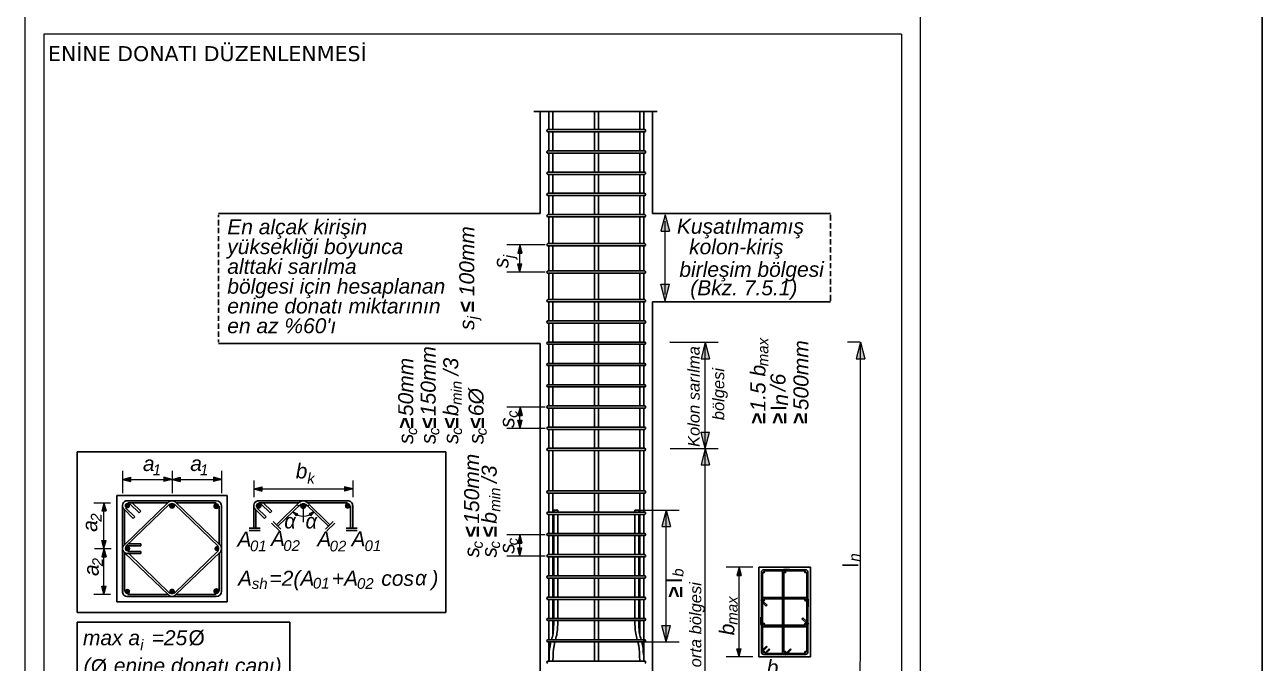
# Model space of a CAD drawing. Header units: millimetres. Extents: x 2232 to 85269, y -3593 to 5869.
# Drawn here: x 43314 to 43703.6, y -721.7 to -520.8 of the extents above; entities that cross this region are included whole.
import ezdxf

# ---------------------------------------------------------------- set-up
doc = ezdxf.new("R2010")
doc.units = ezdxf.units.MM
doc.layers.add('Standart', color=7, linetype='Continuous')
doc.styles.add('arial_1_0', font='arial.ttf', dxfattribs={"height": 0.2})
doc.styles.add('arialitalic_1_0', font='ariali.ttf', dxfattribs={"height": 0.2})
doc.styles.add('mistral_1_0', font='MISTRAL.TTF', dxfattribs={"height": 0.2})
doc.styles.add('symbolbold_1_0', font='', dxfattribs={"height": 0.2})
doc.styles.add('symbolitalic_1_0', font='', dxfattribs={"height": 0.2})
doc.styles.add('verdana_1_18', font='verdana.ttf', dxfattribs={"height": 0.2})
doc.styles.get('symbolbold_1_0').set_extended_font_data('Symbol', bold=True)
doc.styles.get('symbolitalic_1_0').set_extended_font_data('Symbol', italic=True)

msp = doc.modelspace()

# ---------------------------------------------------------------- hatches: boundary and pattern name
at = {"layer": 'Standart', "linetype": 'Continuous', "lineweight": 5}
for points in [[(43515.63, -580.58), (43514.29, -585.76), (43516.97, -585.76)], [(43469.89, -590.05), (43469.22, -592.64), (43470.56, -592.64)], [(43469.89, -598.65), (43469.22, -596.06), (43470.56, -596.06)], [(43515.63, -607.64), (43514.29, -602.46), (43516.97, -602.46)], [(43528.27, -620.73), (43526.93, -625.91), (43529.61, -625.91)], [(43577.13, -620.73), (43575.79, -625.91), (43578.47, -625.91)], [(43469.95, -641.14), (43469.28, -643.73), (43470.62, -643.73)], [(43469.95, -647.84), (43469.28, -645.25), (43470.62, -645.25)], [(43528.27, -654.15), (43526.93, -648.97), (43529.61, -648.97)], [(43528.27, -654.15), (43526.93, -659.33), (43529.61, -659.33)], [(43344.76, -663.86), (43347.35, -663.19), (43347.35, -664.53)], [(43360.39, -663.86), (43357.8, -663.19), (43357.8, -664.53)], [(43360.39, -663.86), (43362.98, -663.19), (43362.98, -664.53)], [(43376.03, -663.86), (43373.44, -663.19), (43373.44, -664.53)], [(43386.1, -666.85), (43388.69, -666.18), (43388.69, -667.52)], [(43417.29, -666.85), (43414.7, -666.18), (43414.7, -667.52)], [(43338.95, -671.2), (43338.28, -673.79), (43339.62, -673.79)], [(43515.93, -673.55), (43514.59, -678.73), (43517.27, -678.73)], [(43398.38, -674.1), (43399.89, -674.66), (43399.43, -675.32)], [(43405.03, -674.1), (43403.53, -674.66), (43403.99, -675.32)], [(43469.89, -681.29), (43469.22, -683.88), (43470.56, -683.88)], [(43338.95, -685.64), (43338.28, -683.05), (43339.62, -683.05)], [(43338.95, -685.64), (43338.28, -688.23), (43339.62, -688.23)], [(43469.89, -687.99), (43469.22, -685.4), (43470.56, -685.4)], [(43538.88, -691.53), (43538.21, -694.12), (43539.55, -694.12)], [(43338.95, -700.07), (43338.28, -697.48), (43339.62, -697.48)], [(43515.93, -715.01), (43514.59, -709.83), (43517.27, -709.83)], [(43538.88, -719.73), (43538.21, -717.14), (43539.55, -717.14)]]:
    msp.add_hatch(color=1, dxfattribs=at).paths.add_polyline_path(points)
at = {"layer": 'Standart', "linetype": 'Continuous', "lineweight": -3}
h = msp.add_hatch(color=254, dxfattribs=at)
edge = h.paths.add_edge_path(flags=0)
edge.add_arc((43346.29, -672.12), 0.874, 0, 360)
h = msp.add_hatch(color=254, dxfattribs=at)
edge = h.paths.add_edge_path(flags=0)
edge.add_arc((43360.38, -672.18), 0.959, 0, 360)
h = msp.add_hatch(color=254, dxfattribs=at)
edge = h.paths.add_edge_path(flags=0)
edge.add_arc((43374.31, -672.28), 0.962, 0, 360)
h = msp.add_hatch(color=254, dxfattribs=at)
edge = h.paths.add_edge_path(flags=0)
edge.add_arc((43387.66, -672.15), 0.948, 0, 360)
h = msp.add_hatch(color=254, dxfattribs=at)
edge = h.paths.add_edge_path(flags=0)
edge.add_arc((43401.69, -672.23), 0.976, 0, 360)
h = msp.add_hatch(color=254, dxfattribs=at)
edge = h.paths.add_edge_path(flags=0)
edge.add_arc((43415.68, -672.19), 0.905, 0, 360)
h = msp.add_hatch(color=254, dxfattribs=at)
edge = h.paths.add_edge_path(flags=0)
edge.add_arc((43346.35, -685.64), 0.894, 0, 360)
h = msp.add_hatch(color=254, dxfattribs=at)
edge = h.paths.add_edge_path(flags=0)
edge.add_arc((43374.51, -685.64), 0.802, 0, 360)
h = msp.add_hatch(color=254, dxfattribs=at)
edge = h.paths.add_edge_path(flags=0)
edge.add_arc((43546.7, -693.04), 0.439, 0, 360)
h = msp.add_hatch(color=254, dxfattribs=at)
edge = h.paths.add_edge_path(flags=0)
edge.add_arc((43553.39, -693.03), 0.439, 0, 360)
h = msp.add_hatch(color=254, dxfattribs=at)
edge = h.paths.add_edge_path(flags=0)
edge.add_arc((43559.77, -693.04), 0.439, 0, 360)
h = msp.add_hatch(color=254, dxfattribs=at)
edge = h.paths.add_edge_path(flags=0)
edge.add_arc((43346.32, -699.15), 0.865, 0, 360)
h = msp.add_hatch(color=254, dxfattribs=at)
edge = h.paths.add_edge_path(flags=0)
edge.add_arc((43360.38, -699.13), 0.914, 0, 360)
h = msp.add_hatch(color=254, dxfattribs=at)
edge = h.paths.add_edge_path(flags=0)
edge.add_arc((43374.31, -699.03), 0.962, 0, 360)
h = msp.add_hatch(color=254, dxfattribs=at)
edge = h.paths.add_edge_path(flags=0)
edge.add_arc((43546.7, -701.88), 0.439, 0, 360)
h = msp.add_hatch(color=254, dxfattribs=at)
edge = h.paths.add_edge_path(flags=0)
edge.add_arc((43559.77, -701.88), 0.439, 0, 360)
h = msp.add_hatch(color=254, dxfattribs=at)
edge = h.paths.add_edge_path(flags=0)
edge.add_arc((43546.7, -709.32), 0.439, 0, 360)
h = msp.add_hatch(color=254, dxfattribs=at)
edge = h.paths.add_edge_path(flags=0)
edge.add_arc((43559.77, -709.33), 0.439, 0, 360)
h = msp.add_hatch(color=254, dxfattribs=at)
edge = h.paths.add_edge_path(flags=0)
edge.add_arc((43546.7, -718.18), 0.439, 0, 360)
h = msp.add_hatch(color=254, dxfattribs=at)
edge = h.paths.add_edge_path(flags=0)
edge.add_arc((43553.39, -718.18), 0.439, 0, 360)
h = msp.add_hatch(color=254, dxfattribs=at)
edge = h.paths.add_edge_path(flags=0)
edge.add_arc((43559.77, -718.18), 0.439, 0, 360)

# ---------------------------------------------------------------- linework, layer by layer
msp.add_line((43703.62, -3593.4), (43703.62, 906.6))
at = {"layer": 'Standart', "color": 250, "linetype": 'Continuous', "lineweight": 5}
for points in [[(43314.01, 82.35), (43314.01, -1762.07)], [(43596.01, -1762.07), (43596.01, 82.35)], [(43320.01, -523.81), (43320.01, -934.28)], [(43590.01, -523.81), (43320.01, -523.81)], [(43590.01, -523.81), (43590.01, -934.28)]]:
    msp.add_lwpolyline(points, dxfattribs=at)
at = {"layer": 'Standart', "color": 254, "linetype": 'Continuous', "lineweight": -3}
for points in [[(43474.29, -548.11), (43513.07, -548.11)], [(43479.02, -548.11), (43479.02, -553.78)], [(43480.31, -548.11), (43480.31, -553.78)], [(43493.37, -548.11), (43493.37, -553.78)], [(43494.66, -548.2), (43494.66, -553.78)], [(43507.64, -548.11), (43507.64, -553.78)], [(43508.87, -548.11), (43508.87, -553.78)], [(43478.68, -553.78), (43509.2, -553.78)], [(43478.68, -554.48), (43509.2, -554.48)], [(43479.02, -554.48), (43479.02, -560.48)], [(43480.31, -554.48), (43480.31, -560.48)], [(43493.37, -554.48), (43493.37, -560.48)], [(43494.66, -554.48), (43494.66, -560.48)], [(43507.64, -554.48), (43507.64, -560.48)], [(43508.87, -554.48), (43508.87, -560.48)], [(43478.68, -560.48), (43509.2, -560.48)], [(43478.68, -561.18), (43509.2, -561.18)], [(43479.02, -561.18), (43479.02, -567.21)], [(43480.31, -561.18), (43480.31, -567.21)], [(43493.37, -561.18), (43493.37, -567.21)], [(43494.66, -561.18), (43494.66, -567.21)], [(43507.64, -561.18), (43507.64, -567.21)], [(43508.87, -561.18), (43508.87, -567.21)], [(43478.68, -567.18), (43509.2, -567.18)], [(43478.68, -567.88), (43509.2, -567.88)], [(43479.02, -567.88), (43479.02, -573.85)], [(43480.31, -567.88), (43480.31, -573.85)], [(43493.37, -567.88), (43493.37, -573.85)], [(43494.66, -567.88), (43494.66, -573.85)], [(43507.64, -567.88), (43507.64, -573.85)], [(43508.87, -567.88), (43508.87, -573.85)], [(43478.68, -573.85), (43509.2, -573.85)], [(43478.68, -574.55), (43509.2, -574.55)], [(43479.02, -574.55), (43479.02, -580.58)], [(43480.31, -574.55), (43480.31, -580.58)], [(43493.37, -574.55), (43493.37, -580.58)], [(43494.66, -574.55), (43494.66, -580.58)], [(43507.64, -574.55), (43507.64, -580.58)], [(43508.87, -574.55), (43508.87, -580.58)], [(43375.06, -581.39), (43375.06, -580.58)], [(43375.06, -583.93), (43375.06, -582.23)], [(43478.68, -580.55), (43509.2, -580.55)], [(43478.68, -581.25), (43509.2, -581.25)], [(43479.02, -581.25), (43479.02, -589.71)], [(43480.31, -581.25), (43480.31, -589.71)], [(43493.37, -581.25), (43493.37, -589.71)], [(43494.66, -581.25), (43494.66, -589.71)], [(43507.64, -581.25), (43507.64, -589.71)], [(43508.87, -581.25), (43508.87, -589.71)], [(43567.64, -582.43), (43567.64, -580.58)], [(43567.64, -584.91), (43567.64, -583.23)], [(43375.06, -586.42), (43375.06, -584.74)], [(43375.06, -588.93), (43375.06, -587.28)], [(43567.64, -587.42), (43567.64, -585.78)], [(43567.64, -589.96), (43567.64, -588.26)], [(43375.06, -591.47), (43375.06, -589.77)], [(43478.68, -589.68), (43509.2, -589.68)], [(43478.68, -590.38), (43509.2, -590.38)], [(43479.02, -590.38), (43479.02, -598.28)], [(43480.31, -590.38), (43480.31, -598.28)], [(43493.37, -590.38), (43493.37, -598.28)], [(43494.66, -590.38), (43494.66, -598.28)], [(43507.64, -590.38), (43507.64, -598.28)], [(43508.87, -590.38), (43508.87, -598.28)], [(43567.64, -592.42), (43567.64, -590.77)], [(43375.06, -593.93), (43375.06, -592.28)], [(43375.06, -596.47), (43375.06, -594.77)], [(43567.64, -594.96), (43567.64, -593.26)], [(43567.64, -597.45), (43567.64, -595.8)], [(43375.06, -598.95), (43375.06, -597.28)], [(43375.06, -601.47), (43375.06, -599.82)], [(43478.68, -598.28), (43509.2, -598.28)], [(43478.68, -598.98), (43509.2, -598.98)], [(43479.02, -598.98), (43479.02, -607.3)], [(43480.31, -598.98), (43480.31, -607.3)], [(43493.37, -598.98), (43493.37, -607.3)], [(43494.66, -598.98), (43494.66, -607.3)], [(43507.64, -598.98), (43507.64, -607.3)], [(43508.87, -598.98), (43508.87, -607.3)], [(43567.64, -599.96), (43567.64, -598.31)], [(43375.06, -604.01), (43375.06, -602.3)], [(43567.64, -602.5), (43567.64, -600.8)], [(43567.64, -604.98), (43567.64, -603.31)], [(43375.06, -606.49), (43375.06, -604.82)], [(43375.06, -609), (43375.06, -607.3)], [(43478.68, -607.3), (43509.2, -607.3)], [(43567.64, -607.64), (43567.64, -605.79)], [(43375.06, -611.49), (43375.06, -609.84)], [(43478.68, -608), (43509.2, -608)], [(43479.02, -608), (43479.02, -614)], [(43480.31, -608), (43480.31, -614)], [(43493.37, -608), (43493.37, -614)], [(43494.66, -608), (43494.66, -614)], [(43507.64, -608), (43507.64, -614)], [(43508.87, -608), (43508.87, -614)], [(43375.06, -614), (43375.06, -612.35)], [(43375.06, -616.54), (43375.06, -614.84)], [(43478.68, -614), (43509.2, -614)], [(43478.68, -614.7), (43509.2, -614.7)], [(43479.02, -614.7), (43479.02, -620.65)], [(43480.31, -614.7), (43480.31, -620.65)], [(43493.37, -614.7), (43493.37, -620.65)], [(43494.66, -614.7), (43494.66, -620.65)], [(43507.64, -614.7), (43507.64, -620.65)], [(43508.87, -614.7), (43508.87, -620.65)], [(43375.06, -619.03), (43375.06, -617.35)], [(43375.06, -620.73), (43375.06, -619.84)], [(43478.68, -620.65), (43509.2, -620.65)], [(43478.68, -621.34), (43509.2, -621.34)], [(43479.02, -621.34), (43479.02, -627.35)], [(43480.31, -621.34), (43480.31, -627.35)], [(43493.37, -621.34), (43493.37, -627.35)], [(43494.66, -621.34), (43494.66, -627.35)], [(43507.64, -621.34), (43507.64, -627.35)], [(43508.87, -621.34), (43508.87, -627.35)], [(43517.13, -620.73), (43517.19, -620.73)], [(43478.68, -627.35), (43509.2, -627.35)], [(43478.68, -628.05), (43509.2, -628.05)], [(43479.02, -628.05), (43479.02, -634.08)], [(43480.31, -628.05), (43480.31, -634.08)], [(43493.37, -628.05), (43493.37, -634.08)], [(43494.66, -628.05), (43494.66, -634.08)], [(43507.64, -628.05), (43507.64, -634.08)], [(43508.87, -628.05), (43508.87, -634.08)], [(43478.68, -634.08), (43509.2, -634.08)], [(43478.68, -634.77), (43509.2, -634.77)], [(43479.02, -634.77), (43479.02, -640.72)], [(43480.31, -634.77), (43480.31, -640.72)], [(43493.37, -634.77), (43493.37, -640.72)], [(43494.66, -634.77), (43494.66, -640.72)], [(43507.64, -634.77), (43507.64, -640.72)], [(43508.87, -634.77), (43508.87, -640.72)], [(43478.68, -640.72), (43509.2, -640.72)], [(43478.68, -641.42), (43509.2, -641.42)], [(43479.02, -641.42), (43479.02, -647.42)], [(43480.31, -641.42), (43480.31, -647.42)], [(43493.37, -641.42), (43493.37, -647.42)], [(43494.66, -641.42), (43494.66, -647.42)], [(43507.64, -641.42), (43507.64, -647.42)], [(43508.87, -641.42), (43508.87, -647.42)], [(43478.68, -647.42), (43509.2, -647.42)], [(43478.68, -648.12), (43509.2, -648.12)], [(43479.02, -648.12), (43479.02, -654.09)], [(43480.31, -648.12), (43480.31, -654.09)], [(43493.37, -648.12), (43493.37, -654.09)], [(43494.66, -648.12), (43494.66, -654.09)], [(43507.64, -648.12), (43507.64, -654.09)], [(43508.87, -648.12), (43508.87, -654.09)], [(43478.68, -654.09), (43509.2, -654.09)], [(43446.58, -655.16), (43330.52, -655.16)], [(43330.52, -655.16), (43330.52, -705.77)], [(43446.58, -705.77), (43446.58, -655.16)], [(43478.68, -654.79), (43509.2, -654.79)], [(43479.02, -654.79), (43479.02, -667.52)], [(43480.31, -654.79), (43480.31, -667.52)], [(43493.37, -654.79), (43493.37, -667.52)], [(43494.66, -654.79), (43494.66, -667.52)], [(43507.64, -654.79), (43507.64, -667.52)], [(43508.87, -654.79), (43508.87, -667.52)], [(43343.05, -702.36), (43343.05, -668.91)], [(43343.05, -668.91), (43377.7, -668.91)], [(43377.7, -702.36), (43377.7, -668.91)], [(43478.68, -667.49), (43509.2, -667.49)], [(43478.68, -668.19), (43509.2, -668.19)], [(43479.02, -668.19), (43479.02, -674.17)], [(43480.31, -668.19), (43480.31, -674.17)], [(43493.37, -668.19), (43493.37, -674.17)], [(43494.66, -668.19), (43494.66, -674.17)], [(43507.64, -668.19), (43507.64, -674.17)], [(43508.87, -668.19), (43508.87, -674.17)], [(43344.76, -699.03), (43344.76, -672.18)], [(43359.25, -671.06), (43345.26, -684.52)], [(43348.19, -676.12), (43345.26, -673.24)], [(43345.46, -684.33), (43345.46, -673.44)], [(43359.69, -671.51), (43345.71, -685.02)], [(43348.69, -675.64), (43345.71, -672.82)], [(43346.31, -670.59), (43374.31, -670.59)], [(43346.47, -671.26), (43359.05, -671.26)], [(43350.01, -674.36), (43347.08, -671.51)], [(43350.51, -673.88), (43347.8, -671.26)], [(43350.51, -673.88), (43350.01, -674.36)], [(43361.06, -671.51), (43375.02, -685.02)], [(43361.51, -671.06), (43375.5, -684.52)], [(43361.7, -671.26), (43374.26, -671.26)], [(43375.27, -684.33), (43375.27, -672.28)], [(43376, -699.03), (43376, -672.28)], [(43386.1, -679.25), (43386.1, -672.18)], [(43389.48, -676.12), (43386.55, -673.24)], [(43386.77, -679.25), (43386.77, -673.49)], [(43389.98, -675.64), (43387.05, -672.82)], [(43387.72, -670.59), (43415.67, -670.59)], [(43387.72, -671.26), (43400.34, -671.26)], [(43391.29, -674.36), (43388.36, -671.51)], [(43391.8, -673.88), (43389.09, -671.26)], [(43391.8, -673.88), (43391.29, -674.36)], [(43400.54, -671.06), (43393.22, -678.13)], [(43401.04, -671.51), (43393.72, -678.55)], [(43402.35, -671.51), (43409.66, -678.55)], [(43402.85, -671.06), (43410.11, -678.13)], [(43403.02, -671.26), (43415.67, -671.26)], [(43416.59, -679.25), (43416.59, -672.18)], [(43417.29, -679.25), (43417.29, -672.18)], [(43480.56, -673.55), (43480.56, -674.17)], [(43481.81, -673.55), (43480.56, -673.55)], [(43481.81, -673.55), (43481.81, -674.17)], [(43506.13, -673.55), (43506.13, -674.17)], [(43506.13, -673.55), (43507.39, -673.55)], [(43507.39, -673.55), (43507.39, -674.17)], [(43507.39, -673.55), (43507.44, -673.55)], [(43348.19, -676.12), (43348.69, -675.64)], [(43389.48, -676.12), (43389.98, -675.64)], [(43391.74, -677.63), (43394.23, -680)], [(43392.27, -677.15), (43394.67, -679.52)], [(43411.12, -677.15), (43408.66, -679.52)], [(43411.59, -677.63), (43409.16, -680)], [(43478.68, -674.17), (43509.2, -674.17)], [(43478.68, -674.87), (43509.2, -674.87)], [(43479.02, -674.87), (43479.02, -680.87)], [(43480.31, -674.87), (43480.31, -680.87)], [(43480.56, -674.87), (43480.56, -680.87)], [(43481.81, -674.87), (43481.81, -680.87)], [(43493.37, -674.87), (43493.37, -680.87)], [(43494.66, -674.87), (43494.66, -680.87)], [(43506.13, -674.87), (43506.13, -680.87)], [(43507.39, -674.87), (43507.39, -680.87)], [(43507.64, -674.87), (43507.64, -680.87)], [(43508.87, -674.87), (43508.87, -680.87)], [(43388.17, -679.25), (43384.68, -679.25)], [(43388.17, -679.92), (43384.68, -679.92)], [(43393.72, -678.55), (43393.78, -678.55)], [(43409.66, -678.55), (43409.72, -678.55)], [(43418.65, -679.25), (43415.22, -679.25)], [(43418.65, -679.92), (43415.22, -679.92)], [(43478.68, -680.87), (43509.2, -680.87)], [(43478.68, -681.57), (43509.2, -681.57)], [(43479.02, -681.57), (43479.02, -687.54)], [(43480.31, -681.57), (43480.31, -687.54)], [(43480.56, -681.57), (43480.56, -687.54)], [(43481.81, -681.57), (43481.81, -687.54)], [(43493.37, -681.57), (43493.37, -687.54)], [(43494.66, -681.57), (43494.66, -687.54)], [(43506.13, -681.57), (43506.13, -687.54)], [(43507.39, -681.57), (43507.39, -687.54)], [(43507.64, -681.57), (43507.64, -687.54)], [(43508.87, -681.57), (43508.87, -687.54)], [(43346.43, -684.72), (43350.56, -684.72)], [(43346.74, -684.1), (43350.56, -684.1)], [(43350.56, -684.1), (43350.56, -684.72)], [(43345.46, -699.12), (43345.46, -686.92)], [(43359.25, -700.24), (43345.46, -686.95)], [(43346.43, -686.53), (43350.56, -686.53)], [(43346.43, -687.2), (43350.56, -687.2)], [(43359.69, -699.74), (43346.74, -687.2)], [(43350.56, -686.53), (43350.56, -687.2)], [(43375.02, -686.28), (43361.06, -699.74)], [(43375.5, -686.76), (43361.51, -700.24)], [(43375.27, -699.02), (43375.27, -686.95)], [(43478.68, -687.54), (43509.2, -687.54)], [(43478.68, -688.24), (43509.2, -688.24)], [(43479.02, -688.24), (43479.02, -694.24)], [(43480.31, -688.24), (43480.31, -694.24)], [(43480.56, -688.24), (43480.56, -694.24)], [(43481.81, -688.24), (43481.81, -694.24)], [(43493.37, -688.24), (43493.37, -694.24)], [(43494.66, -688.24), (43494.66, -694.24)], [(43506.13, -688.24), (43506.13, -694.24)], [(43507.39, -688.24), (43507.39, -694.24)], [(43507.64, -688.24), (43507.64, -694.24)], [(43508.87, -688.24), (43508.87, -694.24)], [(43561.38, -691.53), (43545.13, -691.53)], [(43545.13, -691.53), (43545.13, -719.73)], [(43545.94, -718.22), (43545.94, -693.04)], [(43546.25, -718.22), (43546.25, -693.04)], [(43546.7, -692.31), (43559.82, -692.31)], [(43546.7, -692.59), (43559.82, -692.59)], [(43552.53, -692.9), (43552.53, -701.03)], [(43552.99, -692.26), (43552.87, -692.31)], [(43552.95, -693.03), (43552.95, -701.03)], [(43552.95, -693.03), (43552.95, -701.03)], [(43554.77, -692.26), (43552.99, -692.26)], [(43554.77, -692.26), (43554.77, -692.31)], [(43560.21, -693.04), (43560.21, -718.22)], [(43560.57, -693.04), (43560.57, -718.22)], [(43561.38, -719.73), (43561.38, -691.53)], [(43478.68, -694.24), (43509.2, -694.24)], [(43478.68, -694.94), (43509.2, -694.94)], [(43479.02, -694.94), (43479.02, -700.94)], [(43480.31, -694.94), (43480.31, -700.94)], [(43480.56, -694.94), (43480.56, -700.94)], [(43481.81, -694.94), (43481.81, -700.94)], [(43493.37, -694.94), (43493.37, -700.94)], [(43494.66, -694.94), (43494.66, -700.94)], [(43506.13, -694.94), (43506.13, -700.94)], [(43507.39, -694.94), (43507.39, -700.94)], [(43507.64, -694.94), (43507.64, -700.94)], [(43508.87, -694.94), (43508.87, -700.94)], [(43374.32, -700.71), (43346.45, -700.71)], [(43359, -700.04), (43346.5, -700.04)], [(43374.32, -700.04), (43361.76, -700.04)], [(43478.68, -700.94), (43509.2, -700.94)], [(43546.7, -701.03), (43559.82, -701.03)], [(43377.7, -702.36), (43343.05, -702.36)], [(43478.68, -701.64), (43509.2, -701.64)], [(43479.02, -701.64), (43479.02, -707.61)], [(43480.31, -701.64), (43480.31, -707.61)], [(43480.56, -701.64), (43480.56, -707.61)], [(43481.81, -701.64), (43481.81, -707.61)], [(43493.37, -701.64), (43493.37, -707.61)], [(43494.66, -701.64), (43494.66, -707.61)], [(43506.13, -701.64), (43506.13, -707.61)], [(43507.39, -701.64), (43507.39, -707.61)], [(43507.64, -701.64), (43507.64, -707.61)], [(43508.87, -701.64), (43508.87, -707.61)], [(43547.47, -703.79), (43546.25, -702.62)], [(43547.76, -703.48), (43546.39, -702.17)], [(43547.76, -703.48), (43546.39, -702.17)], [(43546.7, -701.44), (43559.82, -701.44)], [(43547.47, -703.79), (43547.76, -703.48)], [(43552.53, -701.44), (43552.53, -709.76)], [(43552.95, -701.44), (43552.95, -709.76)], [(43552.95, -701.44), (43552.95, -709.76)], [(43560.68, -703.99), (43560.57, -703.99)], [(43560.68, -701.89), (43560.68, -703.99)], [(43330.52, -705.77), (43446.58, -705.77)], [(43397.48, -708.79), (43330.52, -708.79)], [(43330.52, -708.79), (43330.52, -727.63)], [(43397.48, -727.63), (43397.48, -708.79)], [(43478.68, -707.61), (43509.2, -707.61)], [(43478.68, -708.31), (43509.2, -708.31)], [(43479.02, -708.31), (43479.02, -714.32)], [(43480.31, -708.31), (43480.31, -712.47)], [(43480.56, -708.31), (43480.56, -709.46)], [(43481.81, -708.31), (43481.81, -709.46)], [(43493.37, -708.31), (43493.37, -714.34)], [(43494.66, -708.31), (43494.66, -714.34)], [(43506.13, -708.31), (43506.13, -709.46)], [(43507.39, -708.31), (43507.39, -709.46)], [(43507.64, -708.31), (43507.64, -712.47)], [(43507.64, -708.31), (43507.64, -712.47)], [(43508.87, -708.31), (43508.87, -721)], [(43545.8, -707.22), (43545.94, -707.22)], [(43545.8, -709.37), (43545.8, -707.22)], [(43558.99, -707.44), (43558.7, -707.75)], [(43558.7, -707.75), (43560.13, -709.06)], [(43558.99, -707.44), (43560.21, -708.56)], [(43480.25, -712.86), (43480.13, -713.38)], [(43480.33, -712.39), (43480.25, -712.86)], [(43480.42, -711.82), (43480.33, -712.39)], [(43480.5, -711.16), (43480.42, -711.82)], [(43480.53, -710.4), (43480.5, -711.16)], [(43480.56, -709.46), (43480.53, -710.4)], [(43481.48, -712.88), (43481.37, -713.31)], [(43481.56, -712.39), (43481.48, -712.88)], [(43481.65, -711.8), (43481.56, -712.39)], [(43481.7, -711.16), (43481.65, -711.8)], [(43481.76, -710.38), (43481.7, -711.16)], [(43481.81, -709.46), (43481.76, -710.38)], [(43506.13, -709.46), (43506.14, -710.38)], [(43506.14, -710.38), (43506.18, -711.25)], [(43506.18, -711.25), (43506.27, -711.8)], [(43506.27, -711.8), (43506.38, -712.39)], [(43506.38, -712.39), (43506.48, -712.88)], [(43506.48, -712.88), (43506.58, -713.31)], [(43507.39, -709.46), (43507.39, -710.38)], [(43507.39, -710.38), (43507.4, -711.17)], [(43507.4, -711.17), (43507.49, -711.79)], [(43507.49, -711.79), (43507.58, -712.39)], [(43507.58, -712.39), (43507.69, -712.86)], [(43507.69, -712.86), (43507.81, -713.31)], [(43559.82, -709.76), (43546.7, -709.76)], [(43559.75, -710.21), (43546.7, -710.21)], [(43552.53, -718.22), (43552.53, -710.21)], [(43552.95, -710.21), (43552.95, -718.22)], [(43552.95, -718.22), (43552.95, -710.21)], [(43478.68, -714.32), (43509.2, -714.32)], [(43478.68, -715.01), (43509.2, -715.01)], [(43479.02, -715.01), (43479.02, -721.02)], [(43479.38, -716.27), (43479.24, -717.19)], [(43479.55, -715.49), (43479.38, -716.27)], [(43479.67, -715.02), (43479.55, -715.49)], [(43480, -713.78), (43479.83, -714.29)], [(43479.83, -714.29), (43479.83, -714.32)], [(43480.13, -713.38), (43480, -713.78)], [(43480.64, -716.27), (43480.47, -717.29)], [(43480.78, -715.5), (43480.64, -716.27)], [(43480.9, -715.03), (43480.78, -715.5)], [(43481.11, -714.29), (43481.1, -714.32)], [(43481.22, -713.84), (43481.11, -714.29)], [(43481.37, -713.31), (43481.22, -713.84)], [(43493.37, -715.01), (43493.37, -721)], [(43494.66, -715.01), (43494.66, -721)], [(43506.58, -713.31), (43506.69, -713.78)], [(43506.69, -713.78), (43506.83, -714.29)], [(43506.83, -714.29), (43506.84, -714.32)], [(43507, -715.02), (43507.14, -715.49)], [(43507.14, -715.49), (43507.3, -716.27)], [(43507.3, -716.27), (43507.44, -717.19)], [(43507.81, -713.31), (43507.95, -713.78)], [(43507.95, -713.78), (43508.08, -714.29)], [(43508.08, -714.29), (43508.09, -714.32)], [(43508.25, -715.02), (43508.39, -715.49)], [(43508.39, -715.49), (43508.56, -716.27)], [(43508.56, -716.27), (43508.7, -717.19)], [(43547.56, -716.38), (43546.25, -717.58)], [(43547.76, -716.58), (43546.39, -717.89)], [(43547.56, -716.38), (43547.76, -716.58)], [(43479.13, -718.28), (43479.08, -719.54)], [(43479.08, -719.54), (43479.08, -721.02)], [(43479.24, -717.19), (43479.13, -718.28)], [(43480.33, -719.54), (43480.31, -721.02)], [(43480.31, -720.4), (43480.31, -721.02)], [(43480.39, -718.28), (43480.33, -719.54)], [(43480.47, -717.29), (43480.39, -718.28)], [(43507.44, -717.19), (43507.55, -718.28)], [(43507.55, -718.28), (43507.58, -719.54)], [(43507.58, -719.54), (43507.64, -721)], [(43508.7, -717.19), (43508.75, -718.28)], [(43508.75, -718.28), (43508.87, -719.54)], [(43508.87, -719.54), (43508.87, -721)], [(43545.13, -719.73), (43561.38, -719.73)], [(43559.82, -718.95), (43546.7, -718.95)], [(43548.37, -717.14), (43547, -718.5)], [(43548.6, -717.36), (43547.26, -718.7)], [(43559.82, -718.61), (43547.35, -718.61)], [(43548.6, -717.36), (43548.37, -717.14)], [(43555.05, -717.14), (43553.69, -718.5)], [(43555.33, -717.41), (43554.14, -718.61)], [(43555.33, -717.41), (43555.05, -717.14)], [(43478.68, -721.02), (43509.2, -721.02)]]:
    msp.add_lwpolyline(points, dxfattribs=at)
at = {"layer": 'Standart', "color": 159, "linetype": 'Continuous', "lineweight": -3}
for points in [[(43476.26, -580.22), (43476.26, -548.11)], [(43511.63, -548.11), (43511.63, -580.22)], [(43375.06, -580.22), (43476.26, -580.22)], [(43511.63, -580.22), (43567.64, -580.22)], [(43567.64, -608), (43511.63, -608)], [(43511.63, -608), (43511.63, -821.69)], [(43476.26, -621.07), (43375.06, -621.07)], [(43476.26, -821.69), (43476.26, -621.07)]]:
    msp.add_lwpolyline(points, dxfattribs=at)
at = {"layer": 'Standart', "color": 1, "linetype": 'Continuous', "lineweight": 5}
for points in [[(43515.63, -580.58), (43514.29, -585.76)], [(43515.58, -582.56), (43515.58, -605.65)], [(43515.63, -580.58), (43516.97, -585.76)], [(43514.29, -585.76), (43516.97, -585.76)], [(43477.88, -590.05), (43465.76, -590.05)], [(43469.89, -590.05), (43469.22, -592.64)], [(43469.89, -598.65), (43469.89, -590.05)], [(43469.89, -590.05), (43470.56, -592.64)], [(43469.22, -592.64), (43470.56, -592.64)], [(43469.89, -598.65), (43469.22, -596.06)], [(43469.22, -596.06), (43470.56, -596.06)], [(43469.89, -598.65), (43470.56, -596.06)], [(43477.88, -598.65), (43465.76, -598.65)], [(43515.63, -607.64), (43514.29, -602.46)], [(43514.29, -602.46), (43516.97, -602.46)], [(43515.63, -607.64), (43516.97, -602.46)], [(43517.19, -620.73), (43532.37, -620.73)], [(43528.27, -620.73), (43526.93, -625.91)], [(43528.27, -620.73), (43529.61, -625.91)], [(43528.27, -654.15), (43528.27, -620.73)], [(43577.07, -620.73), (43573.05, -620.73)], [(43577.13, -620.73), (43575.79, -625.91)], [(43577.07, -821.69), (43577.13, -620.73)], [(43577.13, -620.73), (43578.47, -625.91)], [(43526.93, -625.91), (43529.61, -625.91)], [(43575.79, -625.91), (43578.47, -625.91)], [(43477.88, -641.14), (43465.76, -641.14)], [(43469.95, -641.14), (43469.28, -643.73)], [(43469.95, -641.14), (43470.62, -643.73)], [(43469.28, -643.73), (43470.62, -643.73)], [(43469.95, -647.84), (43469.28, -645.25)], [(43469.28, -645.25), (43470.62, -645.25)], [(43469.89, -645.86), (43469.89, -643.12)], [(43469.95, -647.84), (43470.62, -645.25)], [(43477.88, -647.84), (43465.76, -647.84)], [(43528.27, -654.15), (43526.93, -648.97)], [(43526.93, -648.97), (43529.61, -648.97)], [(43528.27, -654.15), (43529.61, -648.97)], [(43517.19, -654.15), (43532.37, -654.15)], [(43528.27, -654.15), (43526.93, -659.33)], [(43528.27, -787.91), (43528.27, -654.15)], [(43528.27, -654.15), (43529.61, -659.33)], [(43344.76, -661.21), (43344.76, -668.24)], [(43360.39, -661.21), (43360.39, -668.24)], [(43376, -661.21), (43376, -668.24)], [(43526.93, -659.33), (43529.61, -659.33)], [(43344.76, -663.86), (43347.35, -663.19)], [(43344.76, -663.86), (43360.39, -663.86)], [(43344.76, -663.86), (43347.35, -664.53)], [(43347.35, -663.19), (43347.35, -664.53)], [(43360.39, -663.86), (43357.8, -663.19)], [(43357.8, -663.19), (43357.8, -664.53)], [(43360.39, -663.86), (43357.8, -664.53)], [(43360.39, -663.86), (43362.98, -663.19)], [(43360.39, -663.86), (43376, -663.86)], [(43360.39, -663.86), (43362.98, -664.53)], [(43362.98, -663.19), (43362.98, -664.53)], [(43376.03, -663.86), (43373.44, -663.19)], [(43373.44, -663.19), (43373.44, -664.53)], [(43376.03, -663.86), (43373.44, -664.53)], [(43386.1, -664.17), (43386.1, -669.42)], [(43386.1, -666.85), (43388.69, -666.18)], [(43388.69, -666.18), (43388.69, -667.52)], [(43417.29, -666.85), (43414.7, -666.18)], [(43414.7, -666.18), (43414.7, -667.52)], [(43417.29, -664.17), (43417.29, -669.42)], [(43386.1, -666.85), (43417.29, -666.85)], [(43386.1, -666.85), (43388.69, -667.52)], [(43417.29, -666.85), (43414.7, -667.52)], [(43335.74, -671.2), (43340.99, -671.2)], [(43338.95, -671.2), (43338.28, -673.79)], [(43338.28, -673.79), (43339.62, -673.79)], [(43338.95, -685.44), (43338.95, -671.2)], [(43338.95, -671.2), (43339.62, -673.79)], [(43403.41, -672.18), (43399.92, -672.18)], [(43401.71, -671.37), (43401.71, -677.29)], [(43507.39, -673.55), (43520.06, -673.55)], [(43515.93, -673.55), (43514.59, -678.73)], [(43515.93, -715.01), (43515.93, -673.55)], [(43515.93, -673.55), (43517.27, -678.73)], [(43398.38, -674.1), (43399.89, -674.66)], [(43398.38, -674.1), (43399.43, -675.32)], [(43399.89, -674.66), (43399.43, -675.32)], [(43405.03, -674.1), (43403.53, -674.66)], [(43403.53, -674.66), (43403.99, -675.32)], [(43405.03, -674.1), (43403.99, -675.32)], [(43477.88, -681.29), (43465.76, -681.29)], [(43469.89, -681.29), (43469.22, -683.88)], [(43469.89, -687.99), (43469.89, -681.29)], [(43469.89, -681.29), (43470.56, -683.88)], [(43514.59, -678.73), (43517.27, -678.73)], [(43335.94, -685.64), (43341.18, -685.64)], [(43338.95, -685.64), (43338.28, -683.05)], [(43338.28, -683.05), (43339.62, -683.05)], [(43338.95, -685.64), (43338.28, -688.23)], [(43338.95, -685.64), (43339.62, -683.05)], [(43338.95, -699.79), (43338.95, -685.64)], [(43338.95, -685.64), (43339.62, -688.23)], [(43469.22, -683.88), (43470.56, -683.88)], [(43469.89, -687.99), (43469.22, -685.4)], [(43469.22, -685.4), (43470.56, -685.4)], [(43469.89, -687.99), (43470.56, -685.4)], [(43338.28, -688.23), (43339.62, -688.23)], [(43477.88, -687.99), (43465.76, -687.99)], [(43543.26, -691.53), (43534.8, -691.53)], [(43538.88, -691.53), (43538.21, -694.12)], [(43538.88, -719.73), (43538.88, -691.53)], [(43538.88, -691.53), (43539.55, -694.12)], [(43538.21, -694.12), (43539.55, -694.12)], [(43335.74, -699.99), (43340.99, -699.99)], [(43338.95, -700.07), (43338.28, -697.48)], [(43338.28, -697.48), (43339.62, -697.48)], [(43338.95, -700.07), (43339.62, -697.48)], [(43515.93, -715.01), (43514.59, -709.83)], [(43514.59, -709.83), (43517.27, -709.83)], [(43515.93, -715.01), (43517.27, -709.83)], [(43508.89, -715.01), (43520.06, -715.01)], [(43543.26, -719.73), (43534.8, -719.73)], [(43538.88, -719.73), (43538.21, -717.14)], [(43538.21, -717.14), (43539.55, -717.14)], [(43538.88, -719.73), (43539.55, -717.14)]]:
    msp.add_lwpolyline(points, dxfattribs=at)
at = {"layer": 'Standart', "color": 254, "linetype": 'Continuous', "lineweight": -3}
for centre, radius, start, end in [((43478.74, -554.13), 0.354, 99.8531, 260.1469), ((43509.14, -554.13), 0.354, 279.8531, 80.1469), ((43478.74, -560.83), 0.354, 99.8531, 260.1469), ((43509.14, -560.83), 0.354, 279.8531, 80.1469), ((43478.74, -567.53), 0.354, 99.8531, 260.1469), ((43509.14, -567.53), 0.354, 279.8531, 80.1469), ((43478.74, -574.2), 0.354, 99.8531, 260.1469), ((43509.14, -574.2), 0.354, 279.8531, 80.1469), ((43478.74, -580.9), 0.354, 99.8531, 260.1469), ((43509.14, -580.9), 0.354, 279.8531, 80.1469), ((43478.74, -590.03), 0.354, 99.8531, 260.1469), ((43509.14, -590.03), 0.354, 279.8531, 80.1469), ((43478.74, -598.63), 0.354, 99.8531, 260.1469), ((43509.14, -598.63), 0.354, 279.8531, 80.1469), ((43478.74, -607.65), 0.354, 99.8531, 260.1469), ((43509.14, -607.65), 0.354, 279.8531, 80.1469), ((43478.74, -614.35), 0.354, 99.8531, 260.1469), ((43509.14, -614.35), 0.354, 279.8531, 80.1469), ((43478.74, -621), 0.354, 99.8531, 260.1469), ((43509.14, -621), 0.354, 279.8531, 80.1469), ((43478.74, -627.7), 0.354, 99.8531, 260.1469), ((43509.14, -627.7), 0.354, 279.8531, 80.1469), ((43478.74, -634.42), 0.354, 99.8531, 260.1469), ((43509.14, -634.42), 0.354, 279.8531, 80.1469), ((43478.74, -641.07), 0.354, 99.8531, 260.1469), ((43509.14, -641.07), 0.354, 279.8531, 80.1469), ((43478.74, -647.77), 0.354, 99.8531, 260.1469), ((43509.14, -647.77), 0.354, 279.8531, 80.1469), ((43478.74, -654.44), 0.354, 99.8531, 260.1469), ((43509.14, -654.44), 0.354, 279.8531, 80.1469), ((43478.74, -667.84), 0.354, 99.8531, 260.1469), ((43509.14, -667.84), 0.354, 279.8531, 80.1469), ((43346.29, -672.12), 1.53, 89.1404, 227.5726), ((43360.38, -672.18), 1.59, 44.7048, 135.2952), ((43374.31, -672.28), 1.69, 0, 90), ((43387.66, -672.15), 1.56, 87.8177, 224.4814), ((43401.69, -672.23), 1.65, 45.2665, 134.7335), ((43415.68, -672.19), 1.6, 0.3925, 90.6039), ((43478.74, -674.52), 0.354, 99.8531, 260.1469), ((43509.14, -674.52), 0.354, 279.8531, 80.1469), ((43478.74, -681.22), 0.354, 99.8531, 260.1469), ((43509.14, -681.22), 0.354, 279.8531, 80.1469), ((43346.35, -685.64), 1.56, 134.2281, 273.0306), ((43374.51, -685.64), 1.49, 311.5868, 48.4132), ((43478.74, -687.89), 0.354, 99.8531, 260.1469), ((43509.14, -687.89), 0.354, 279.8531, 80.1469), ((43546.66, -693.03), 0.719, 87.1837, 180.6545), ((43553.37, -693.03), 0.854, 149.5136, 171.5102), ((43559.85, -693.03), 0.719, 359.3455, 92.8163), ((43478.74, -694.59), 0.354, 99.8531, 260.1469), ((43509.14, -694.59), 0.354, 279.8531, 80.1469), ((43346.32, -699.15), 1.57, 175.4117, 274.5883), ((43360.38, -699.13), 1.58, 224.4203, 315.5797), ((43374.31, -699.03), 1.69, 270, 0), ((43478.74, -701.29), 0.354, 99.8531, 260.1469), ((43509.14, -701.29), 0.354, 279.8531, 80.1469), ((43546.7, -701.92), 0.89, 90.4901, 121.0497), ((43559.68, -702.03), 1.02, 58.4195, 81.9812), ((43546.71, -701.88), 0.871, 151.4434, 208.1809), ((43559.89, -701.89), 0.793, 359.8486, 30.7219), ((43478.74, -707.96), 0.354, 99.8531, 260.1469), ((43509.14, -707.96), 0.354, 279.8531, 80.1469), ((43559.78, -709.33), 0.881, 334.7676, 25.2324), ((43546.83, -709.27), 1.04, 185.9374, 210.6957), ((43546.71, -709.27), 0.938, 240.6901, 269.2244), ((43559.76, -709.28), 0.934, 269.5625, 299.0013), ((43478.74, -714.66), 0.354, 99.8531, 260.1469), ((43509.14, -714.66), 0.354, 279.8531, 80.1469), ((43546.69, -718.2), 0.752, 181.968, 318.2617), ((43553.36, -718.19), 0.834, 182.4739, 210.7909), ((43553.39, -718.19), 0.858, 243.079, 296.921), ((43559.79, -718.16), 0.789, 272.3575, 355.4807), ((43478.74, -721.36), 0.354, 99.8531, 260.1469), ((43509.14, -721.36), 0.354, 279.8531, 80.1469)]:
    msp.add_arc(centre, radius, start, end, dxfattribs=at)
at = {"layer": 'Standart', "color": 1, "linetype": 'Continuous', "lineweight": 5}
msp.add_arc((43401.71, -670.69), 4.76, 225.7357, 314.2643, dxfattribs=at)

# ---------------------------------------------------------------- texts
at = {"layer": 'Standart', "color": 1, "linetype": 'Continuous', "lineweight": 5, "style": 'verdana_1_18'}
msp.add_text('ENİNE DONATI DÜZENLENMESİ', height=4.7143, dxfattribs=at).set_placement((43321.31, -532.24))
at = {"layer": 'Standart', "color": 254, "linetype": 'Continuous', "lineweight": 5}
for s, height, style, p in [('En alçak kirişin', 4.725, 'arialitalic_1_0', (43377.78, -586.75)), ('yüksekliği boyunca', 4.725, 'arialitalic_1_0', (43377.78, -592.98)), ('alttaki sarılma', 4.725, 'arialitalic_1_0', (43377.78, -599.2)), ('bölgesi için hesaplanan', 4.725, 'arialitalic_1_0', (43377.78, -605.43)), ('enine donatı miktarının', 4.725, 'arialitalic_1_0', (43377.78, -611.65)), ("en az %60'ı", 4.725, 'arialitalic_1_0', (43377.78, -617.88)), ('max a  =25', 4.725, 'arialitalic_1_0', (43332.33, -716.05)), ('Ø', 4.72, 'arial_1_0', (43365.57, -716.05)), ('i', 3.37, 'arialitalic_1_0', (43350.35, -717.65)), ('(    enine donatı çapı)', 4.725, 'arialitalic_1_0', (43332.52, -724.82)), ('b', 4.72, 'arialitalic_1_0', (43547.61, -725.39))]:
    msp.add_text(s, height=height, dxfattribs=dict(at, style=style)).set_placement(p)
at = {"layer": 'Standart', "color": 254, "linetype": 'Continuous', "lineweight": -3}
for s, height, style, p in [('Kuşatılmamış', 4.725, 'arialitalic_1_0', (43519.33, -586.58)), ('kolon-kiriş', 4.725, 'arialitalic_1_0', (43523.18, -593.01)), ('birleşim bölgesi', 4.725, 'arialitalic_1_0', (43520.11, -600.13)), ('(Bkz. 7.5.1)', 4.725, 'arialitalic_1_0', (43523.53, -605.94)), ('a', 4.72, 'arialitalic_1_0', (43351.21, -661.24)), ('a', 4.72, 'arialitalic_1_0', (43366.12, -661.23)), ('1', 3.37, 'arialitalic_1_0', (43354.31, -662.54)), ('1', 3.37, 'arialitalic_1_0', (43369.19, -662.54)), ('b', 4.72, 'arialitalic_1_0', (43399.33, -663.56)), ('k', 3.37, 'arialitalic_1_0', (43402.95, -665.23)), ('a', 4.72, 'symbolitalic_1_0', (43395.73, -679.32)), ('a', 4.72, 'symbolitalic_1_0', (43402.42, -679.32)), ('A', 4.72, 'arialitalic_1_0', (43380.98, -685.01)), ('A', 4.72, 'arialitalic_1_0', (43391.53, -684.84)), ('A', 4.72, 'arialitalic_1_0', (43406.12, -684.94)), ('A', 4.72, 'arialitalic_1_0', (43416.87, -684.97)), ('01', 3.375, 'arialitalic_1_0', (43384.92, -686.47)), ('02', 3.375, 'arialitalic_1_0', (43395.41, -686.38)), ('02', 3.375, 'arialitalic_1_0', (43410.01, -686.53)), ('01', 3.375, 'arialitalic_1_0', (43421, -686.42)), ('A   =2(A   +A    cos   )', 4.725, 'arialitalic_1_0', (43381.16, -697.35)), ('sh', 3.375, 'arialitalic_1_0', (43385.5, -698.31)), ('01', 3.375, 'arialitalic_1_0', (43404.73, -698.21)), ('02', 3.375, 'arialitalic_1_0', (43418.61, -698.31)), ('a', 4.72, 'symbolitalic_1_0', (43436.93, -697.23)), ('Ø', 4.72, 'arial_1_0', (43334.81, -725.17))]:
    msp.add_text(s, height=height, dxfattribs=dict(at, style=style)).set_placement(p)
at = {"layer": 'Standart', "color": 254, "linetype": 'Continuous', "lineweight": 5}
for s, height, style, p in [('s    100mm', 4.725, 'arialitalic_1_0', (43455.54, -616.85)), ('s', 4.72, 'arialitalic_1_0', (43466.29, -597.42)), ('j', 3.37, 'arialitalic_1_0', (43468.14, -594.28)), ('max', 3.375, 'arialitalic_1_0', (43548.13, -628.26)), ('s   150mm', 4.725, 'arialitalic_1_0', (43443.38, -652.76)), ('Kolon sarılma', 3.7125, 'arialitalic_1_0', (43526.5, -653.65)), ('500mm', 4.725, 'arialitalic_1_0', (43560.74, -642.1)), ('s   50mm', 4.725, 'arialitalic_1_0', (43436.3, -652.76)), ('s   b     /3', 4.725, 'arialitalic_1_0', (43450.51, -652.76)), ('bölgesi', 3.712, 'arialitalic_1_0', (43534.24, -645.24)), ('1.5 b', 4.725, 'arialitalic_1_0', (43547.22, -642.5)), ('/6', 4.725, 'arialitalic_1_0', (43553.53, -636.1)), ('min', 3.375, 'arialitalic_1_0', (43451.61, -640.45)), ('n', 4.72, 'arialitalic_1_0', (43554.26, -640.66)), ('l', 4.72, 'mistral_1_0', (43553.81, -642.11)), ('c', 3.37, 'arialitalic_1_0', (43437.53, -649.91)), ('c', 3.37, 'arialitalic_1_0', (43444.52, -649.93)), ('c', 3.37, 'arialitalic_1_0', (43451.66, -649.86)), ('s    150mm', 4.725, 'arialitalic_1_0', (43457.07, -688.45)), ('s    b     /3', 4.725, 'arialitalic_1_0', (43462.6, -688.45)), ('min', 3.375, 'arialitalic_1_0', (43463.74, -674.04)), ('c', 3.37, 'arialitalic_1_0', (43458.21, -685.61)), ('c', 3.37, 'arialitalic_1_0', (43463.65, -685.61)), ('Kolon orta bölgesi', 3.7125, 'arialitalic_1_0', (43527.02, -737.71)), ('max', 3.375, 'arialitalic_1_0', (43538.42, -709.6)), ('b', 4.72, 'arialitalic_1_0', (43537.43, -712.93))]:
    msp.add_text(s, height=height, rotation=90, dxfattribs=dict(at, style=style)).set_placement(p)
at = {"layer": 'Standart', "color": 254, "linetype": 'Continuous', "lineweight": -3}
for s, height, style, p in [('£', 4.72, 'symbolbold_1_0', (43455.46, -611.26)), ('j', 3.37, 'arialitalic_1_0', (43456.77, -613.52)), ('s   6Ø', 4.725, 'arialitalic_1_0', (43458.45, -652.76)), ('c', 3.37, 'arialitalic_1_0', (43469.18, -644.49)), ('³', 4.72, 'symbolbold_1_0', (43436.33, -647.83)), ('£', 4.72, 'symbolbold_1_0', (43443.47, -647.83)), ('£', 4.72, 'symbolbold_1_0', (43450.49, -647.83)), ('£', 4.72, 'symbolbold_1_0', (43458.59, -647.83)), ('s', 4.72, 'arialitalic_1_0', (43468.16, -647.65)), ('³', 4.72, 'symbolbold_1_0', (43547.19, -646.36)), ('³', 4.72, 'symbolbold_1_0', (43553.77, -646.36)), ('³', 4.72, 'symbolbold_1_0', (43560.32, -646.36)), ('c', 3.37, 'arialitalic_1_0', (43459.45, -650.04)), ('a', 4.72, 'arialitalic_1_0', (43336.85, -680.36)), ('2', 3.37, 'arialitalic_1_0', (43338.19, -677.17)), ('£', 4.72, 'symbolbold_1_0', (43457.06, -682.02)), ('£', 4.72, 'symbolbold_1_0', (43462.6, -682.02)), ('s', 4.72, 'arialitalic_1_0', (43468.16, -687.24)), ('c', 3.37, 'arialitalic_1_0', (43469.29, -684.63)), ('2', 3.37, 'arialitalic_1_0', (43338.64, -691.22)), ('n', 3.37, 'arialitalic_1_0', (43576.86, -689.72)), ('a', 4.72, 'arialitalic_1_0', (43337.3, -694.27)), ('b', 3.37, 'arialitalic_1_0', (43521.4, -694.5)), ('l', 4.72, 'mistral_1_0', (43576.41, -691.56)), ('l', 4.72, 'mistral_1_0', (43520.95, -696.34)), ('³', 4.72, 'symbolbold_1_0', (43521.02, -701.02))]:
    msp.add_text(s, height=height, rotation=90, dxfattribs=dict(at, style=style)).set_placement(p)

doc.saveas('drawing.dxf')
